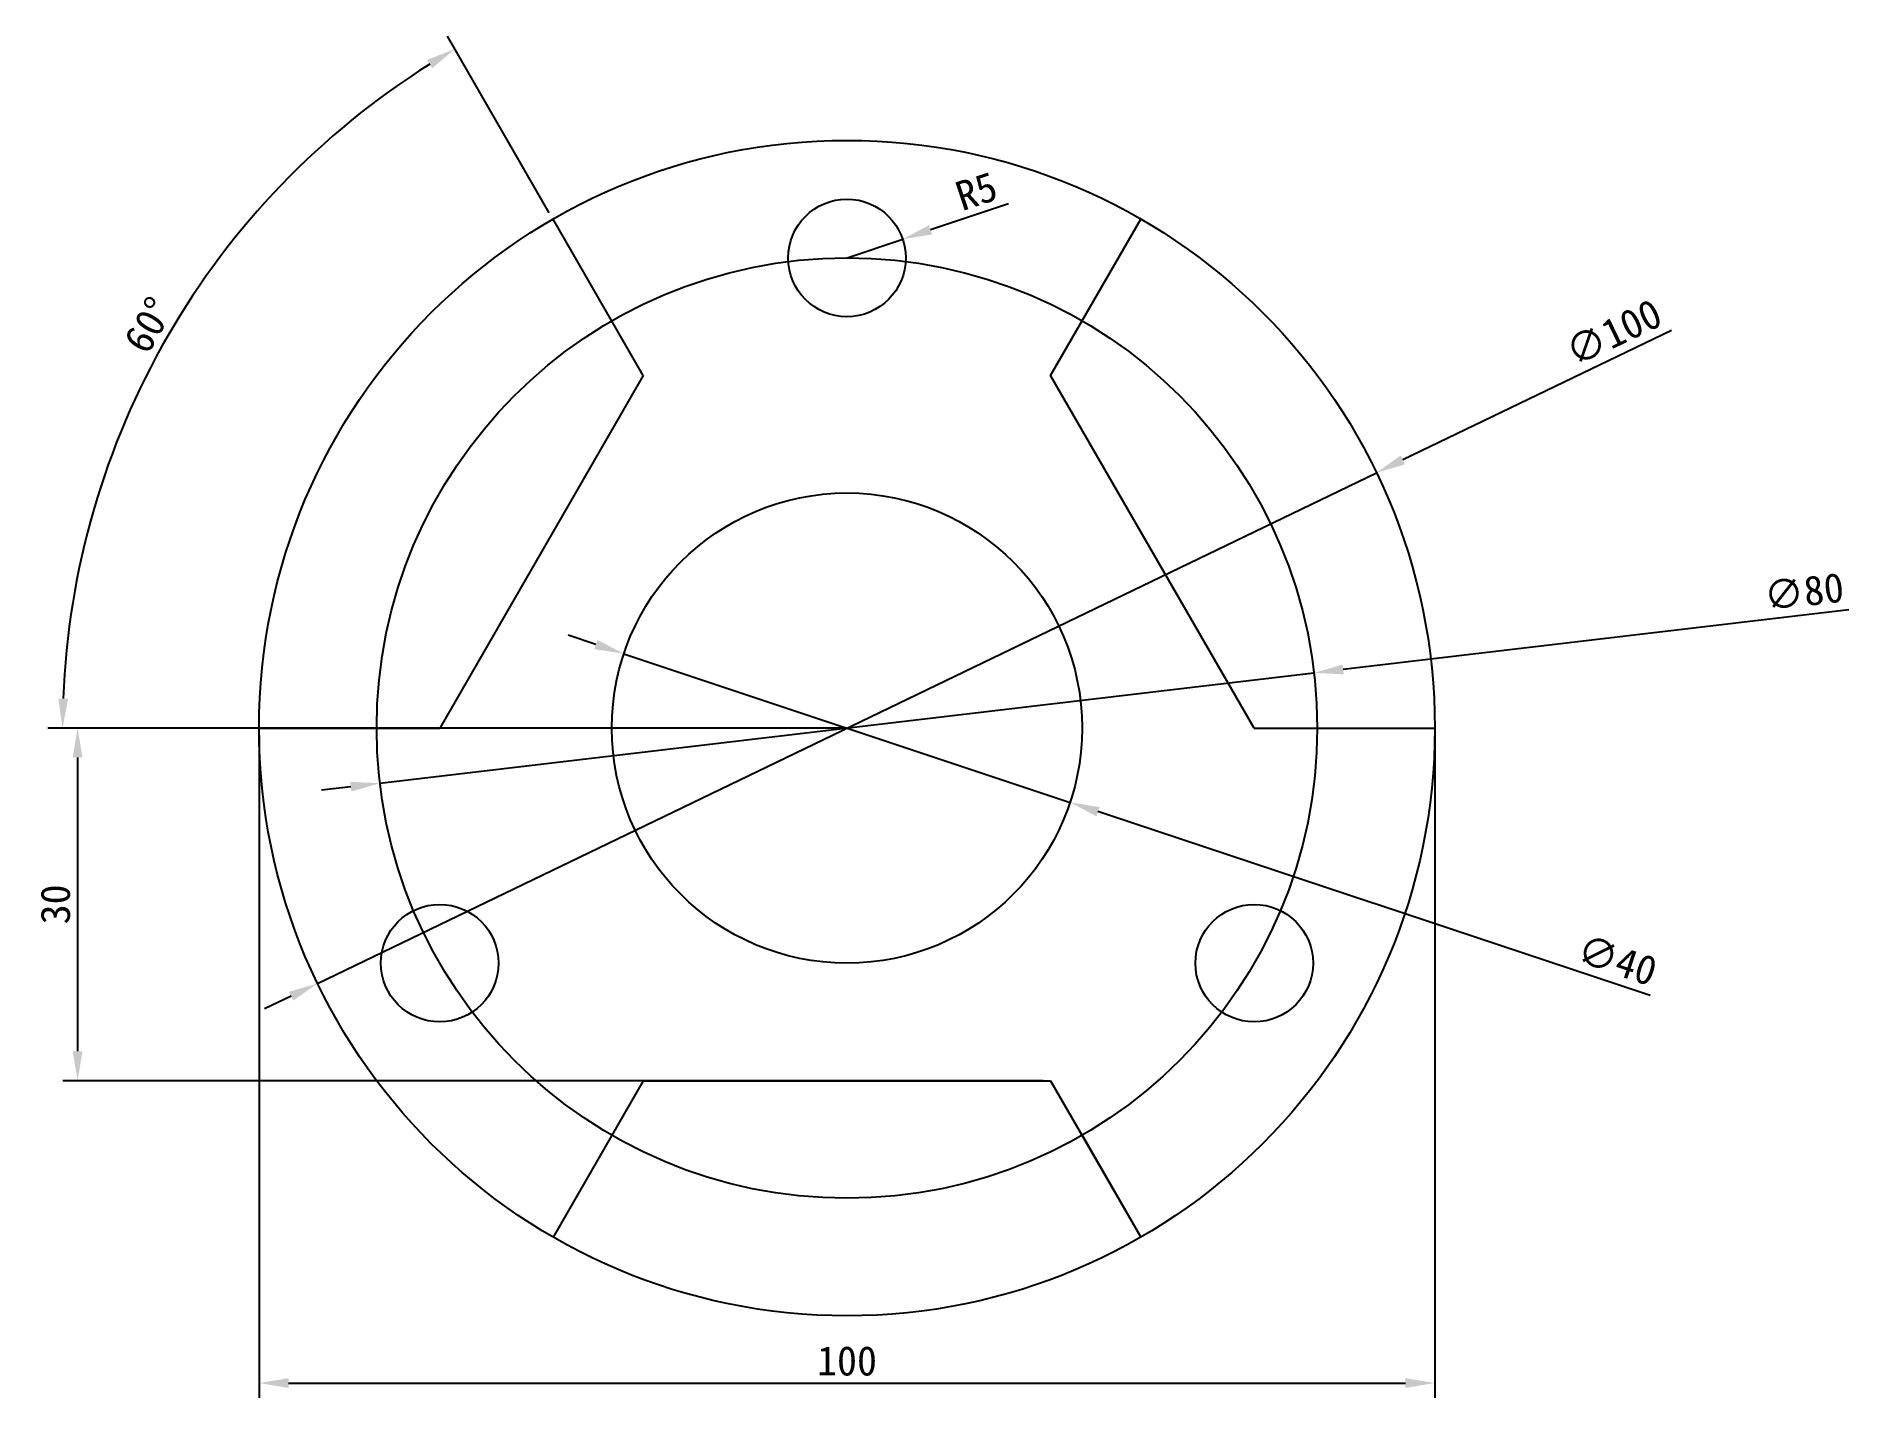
# Model space of a CAD drawing. Header units: millimetres. Extents: x 97 to 251, y 197 to 312.
import ezdxf

# ---------------------------------------------------------------- set-up
doc = ezdxf.new("R2010")
doc.units = ezdxf.units.MM
doc.styles.get("Standard").update_dxf_attribs({"font": ''})
doc.styles.get('Standard').set_extended_font_data('SimSun')
doc.dimstyles.new('ISO-25', dxfattribs={"dimtxt": 2.5, "dimasz": 2.5, "dimexe": 1.25, "dimexo": 0.625, "dimtad": 1, "dimtxsty": 'Standard', "dimcen": 2.5, "dimadec": 0, "dimazin": 0, "dimtfac": 1, "dimtmove": 0, "dimatfit": 3, "dimfxl": 1, "dimarcsym": 0})

# ---------------------------------------------------------------- blocks, each defined once
blk = doc.blocks.new('*D2')
at = {"color": 0, "lineweight": -2}
for p, q in [((144.79, 260.59), (142.42, 261.38)), ((147.16, 259.8), (185.11, 247.16)), ((234.45, 230.72), (187.48, 246.37))]:
    blk.add_line(p, q, dxfattribs=at)
at = {"color": 0}
for points in [[(144.92, 260.98), (144.66, 260.19), (147.16, 259.8)], [(187.62, 246.76), (187.35, 245.97), (185.11, 247.16)]]:
    blk.add_solid(points, dxfattribs=at)
at = {"layer": 'Defpoints', "color": 0}
for p in [(147.16, 259.8), (185.11, 247.16)]:
    blk.add_point(p, dxfattribs=at)
at = {"color": 0, "insert": (231.65, 233.73), "char_height": 2.5, "attachment_point": 5, "rotation": 341.5747}
blk.add_mtext('∅40', dxfattribs=at)
blk = doc.blocks.new('*D3')
at = {"color": 0, "lineweight": -2}
for p, q in [((251.35, 263.54), (208.34, 258.46)), ((126.41, 248.78), (205.86, 258.17)), ((123.93, 248.49), (121.45, 248.2))]:
    blk.add_line(p, q, dxfattribs=at)
at = {"color": 0}
for points in [[(208.29, 258.88), (208.39, 258.05), (205.86, 258.17)], [(123.88, 248.91), (123.98, 248.08), (126.41, 248.78)]]:
    blk.add_solid(points, dxfattribs=at)
at = {"layer": 'Defpoints', "color": 0}
for p in [(205.86, 258.17), (126.41, 248.78)]:
    blk.add_point(p, dxfattribs=at)
at = {"color": 0, "insert": (247.53, 265.08), "char_height": 2.5, "attachment_point": 5, "rotation": 6.7364}
blk.add_mtext('∅80', dxfattribs=at)
blk = doc.blocks.new('*D4')
at = {"color": 0, "lineweight": -2}
for p, q in [((236.26, 287.31), (213.42, 276.29)), ((121.1, 231.75), (211.17, 275.2)), ((118.85, 230.66), (116.6, 229.58))]:
    blk.add_line(p, q, dxfattribs=at)
at = {"color": 0}
for points in [[(213.24, 276.67), (213.6, 275.91), (211.17, 275.2)], [(118.67, 231.04), (119.03, 230.29), (121.1, 231.75)]]:
    blk.add_solid(points, dxfattribs=at)
at = {"layer": 'Defpoints', "color": 0}
for p in [(211.17, 275.2), (121.1, 231.75)]:
    blk.add_point(p, dxfattribs=at)
at = {"color": 0, "insert": (231.34, 287.13), "char_height": 2.5, "attachment_point": 5, "rotation": 25.7561}
blk.add_mtext('∅100', dxfattribs=at)
blk = doc.blocks.new('*D5')
at = {"color": 0, "lineweight": -2}
for p, q in [((179.88, 298.08), (173.25, 295.86)), ((166.14, 293.48), (170.88, 295.07))]:
    blk.add_line(p, q, dxfattribs=at)
at = {"color": 0}
blk.add_solid([(173.12, 296.26), (173.38, 295.47), (170.88, 295.07)], dxfattribs=at)
at = {"layer": 'Defpoints', "color": 0}
for p in [(170.88, 295.07), (166.14, 293.48)]:
    blk.add_point(p, dxfattribs=at)
at = {"color": 0, "insert": (177.15, 299.15), "char_height": 2.5, "attachment_point": 5, "rotation": 18.5295}
blk.add_mtext('R5', dxfattribs=at)
blk = doc.blocks.new('*D6')
at = {"color": 0, "lineweight": -2}
for p, q in [((165.51, 253.48), (99.45, 253.48)), ((100.7, 250.98), (100.7, 225.98)), ((182.83, 223.48), (99.45, 223.48))]:
    blk.add_line(p, q, dxfattribs=at)
at = {"color": 0}
for points in [[(100.28, 250.98), (101.11, 250.98), (100.7, 253.48)], [(100.28, 225.98), (101.11, 225.98), (100.7, 223.48)]]:
    blk.add_solid(points, dxfattribs=at)
at = {"layer": 'Defpoints', "color": 0}
for p in [(166.14, 253.48), (100.7, 223.48), (183.46, 223.48)]:
    blk.add_point(p, dxfattribs=at)
at = {"color": 0, "insert": (98.82, 238.48), "char_height": 2.5, "attachment_point": 5, "rotation": 90}
blk.add_mtext('30', dxfattribs=at)
blk = doc.blocks.new('*D7')
at = {"color": 0, "lineweight": -2}
for p, q in [((116.14, 252.85), (116.14, 196.51)), ((216.14, 252.85), (216.14, 196.51)), ((118.64, 197.76), (213.64, 197.76))]:
    blk.add_line(p, q, dxfattribs=at)
at = {"color": 0}
for points in [[(118.64, 198.17), (118.64, 197.34), (116.14, 197.76)], [(213.64, 198.17), (213.64, 197.34), (216.14, 197.76)]]:
    blk.add_solid(points, dxfattribs=at)
at = {"layer": 'Defpoints', "color": 0}
for p in [(116.14, 253.48), (216.14, 253.48), (216.14, 197.76)]:
    blk.add_point(p, dxfattribs=at)
at = {"color": 0, "insert": (166.14, 199.63), "char_height": 2.5, "attachment_point": 5}
blk.add_mtext('100', dxfattribs=at)
blk = doc.blocks.new('*D8')
at = {"color": 0, "lineweight": -2}
for p, q in [((140.82, 297.32), (132.16, 312.33)), ((125.51, 253.48), (98.17, 253.48))]:
    blk.add_line(p, q, dxfattribs=at)
blk.add_arc((166.14, 253.48), 66.71, 122.1473, 177.8527, dxfattribs=at)
at = {"color": 0}
for points in [[(130.42, 310.32), (130.85, 309.6), (132.78, 311.25)], [(99.89, 255.97), (99.06, 255.98), (99.42, 253.48)]]:
    blk.add_solid(points, dxfattribs=at)
at = {"layer": 'Defpoints', "color": 0}
for p in [(115.03, 296.36), (141.14, 296.78), (148.82, 283.48), (126.14, 253.48), (166.14, 253.48)]:
    blk.add_point(p, dxfattribs=at)
at = {"color": 0, "insert": (106.74, 287.77), "char_height": 2.5, "attachment_point": 5, "rotation": 60}
blk.add_mtext('60°', dxfattribs=at)

msp = doc.modelspace()

# ---------------------------------------------------------------- linework, layer by layer
for p, q in [((148.816, 283.477), (141.137, 296.778)), ((183.457, 283.477), (191.137, 296.778)), ((116.137, 253.477), (131.496, 253.477)), ((166.137, 253.477), (126.137, 253.477)), ((200.778, 253.477), (216.137, 253.477)), ((148.816, 223.477), (141.137, 210.176)), ((183.457, 223.477), (191.137, 210.176)), ((186.137, 218.836), (191.137, 210.176)), ((186.137, 218.836), (191.137, 210.176))]:
    msp.add_line(p, q)
for points in [[(148.816, 283.477), (131.496, 253.477)], [(200.778, 253.477), (183.457, 283.477)], [(148.816, 223.477), (148.816, 223.477), (183.457, 223.477)]]:
    msp.add_lwpolyline(points)
for centre, radius in [((166.137, 253.477), 50), ((166.137, 293.477), 5), ((166.137, 253.477), 40), ((166.137, 253.477), 20), ((131.496, 233.477), 5), ((200.778, 233.477), 5)]:
    msp.add_circle(centre, radius)

# ---------------------------------------------------------------- dimensions: what is measured, and where the dimension line sits
dim = msp.add_angular_dim_2l(base=(115.033, 296.358), line1=((148.816, 283.477), (141.137, 296.778)), line2=((166.137, 253.477), (126.137, 253.477)), dimstyle='ISO-25')
dim.commit()
dim.dimension.update_dxf_attribs({"geometry": '*D8', "text_midpoint": (106.739, 287.77)})
dim = msp.add_radius_dim(center=(166.137, 293.477), mpoint=(170.878, 295.066), dimstyle='ISO-25')
dim.commit()
dim.dimension.update_dxf_attribs({"geometry": '*D5', "text_midpoint": (177.151, 299.146)})
for p1, p2, picture, middle in [((121.104, 231.75), (211.169, 275.204), '*D4', (232.201, 285.351)), ((126.413, 248.785), (205.861, 258.169), '*D3', (247.761, 263.118)), ((147.162, 259.798), (185.112, 247.155), '*D2', (231.03, 231.858))]:
    dim = msp.add_diameter_dim_2p(p1=p1, p2=p2, dimstyle='ISO-25')
    dim.commit()
    dim.dimension.update_dxf_attribs({"geometry": picture, "text_midpoint": middle, "dimtype": 163})
dim = msp.add_linear_dim(base=(100.696, 223.477), p1=(166.137, 253.477), p2=(183.457, 223.477), angle=90, dimstyle='ISO-25')
dim.commit()
dim.dimension.update_dxf_attribs({"geometry": '*D6', "text_midpoint": (98.821, 238.477)})
dim = msp.add_linear_dim(base=(216.137, 197.756), p1=(116.137, 253.477), p2=(216.137, 253.477), dimstyle='ISO-25')
dim.commit()
dim.dimension.update_dxf_attribs({"geometry": '*D7', "text_midpoint": (166.137, 199.631)})

doc.saveas('drawing.dxf')
